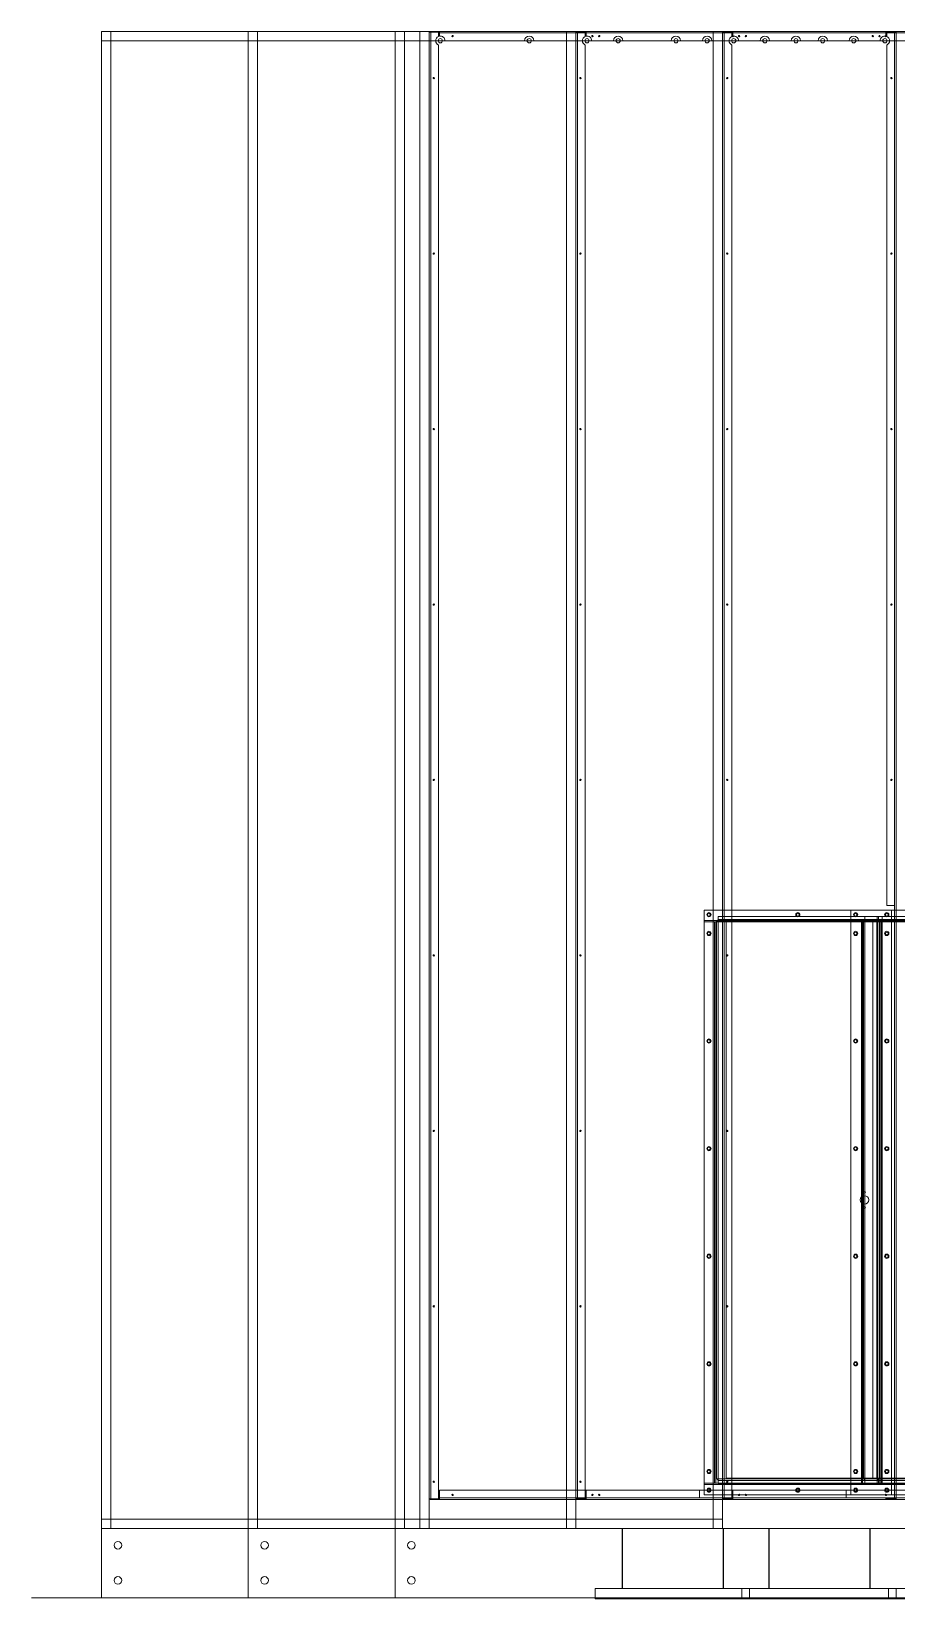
# Model space of a CAD drawing. Header units: millimetres. Extents: x -661384 to 33175, y -139129 to 24362.
# Drawn here: x -661384 to -659535, y -139129 to -135779 of the extents above; entities that cross this region are included whole.
import ezdxf

# ---------------------------------------------------------------- set-up
doc = ezdxf.new("R2010")
doc.units = ezdxf.units.MM
doc.layers.add('냉각탑_기초', color=23, linetype='Continuous')

# ---------------------------------------------------------------- blocks, each defined once
blk = doc.blocks.new('A$C5FB90F76')
at = {"color": 7, "lineweight": 13}
for p, q in [((0, 0), (0, 1200)), ((2.8, 0), (2.8, 1200)), ((25, 0), (25, 1200))]:
    blk.add_line(p, q, dxfattribs=at)
at = {"color": 7, "lineweight": 13, "ltscale": 0.014}
for p, q in [((2.8, 1200), (0, 1200)), ((2.8, 0), (0, 0))]:
    blk.add_line(p, q, dxfattribs=at)
at = {"color": 7, "lineweight": 13, "ltscale": 0.111}
for p, q in [((25, 1200), (2.8, 1200)), ((2.8, 0), (25, 0))]:
    blk.add_line(p, q, dxfattribs=at)
at = {"color": 7, "lineweight": 13}
for centre in [(15, 1175), (15, 945), (15, 715), (15, 485), (15, 255), (15, 25)]:
    blk.add_circle(centre, 3, dxfattribs=at)
blk = doc.blocks.new('A$C6C1445C5')
at = {"color": 7, "lineweight": 13}
for p, q in [((0, 25), (400, 25)), ((0, 22.2), (400, 22.2)), ((0, 0), (400, 0))]:
    blk.add_line(p, q, dxfattribs=at)
at = {"color": 7, "lineweight": 13, "ltscale": 0.035}
for p, q in [((0, 22.2), (0, 25)), ((400, 22.2), (400, 25))]:
    blk.add_line(p, q, dxfattribs=at)
at = {"color": 7, "lineweight": 13, "ltscale": 0.2775}
for p, q in [((0, 22.2), (0, 0)), ((400, 0), (400, 22.2))]:
    blk.add_line(p, q, dxfattribs=at)
at = {"color": 7, "lineweight": 13}
for centre in [(10, 10), (200, 10), (390, 10)]:
    blk.add_circle(centre, 3, dxfattribs=at)
blk = doc.blocks.new('A$C01666899')
at = {"color": 4, "lineweight": 13}
for p, q in [((1212, 354), (0, 354)), ((0, 343.1), (0, 2.9)), ((6.6, 343.1), (6.6, 2.9)), ((1202.3, 347.4), (9.7, 347.4)), ((1202.3, 344), (9.7, 344)), ((10, 343.1), (10, 20)), ((11.4, 20), (11.4, 342.6)), ((11.4, 342.6), (1200.6, 342.6)), ((1200.6, 342.6), (1200.6, 20)), ((1202, 20), (1202, 343.1)), ((1205.4, 2.9), (1205.4, 343.1)), ((1212, 2.9), (1212, 343.1)), ((1202.3, 20), (9.7, 20)), ((1202.3, 3.4), (9.7, 3.4)), ((1202.3, 0), (9.7, 0))]:
    blk.add_line(p, q, dxfattribs=at)
at = {"color": 4, "lineweight": 13, "ltscale": 0.04}
for p, q in [((0, 346), (0, 354)), ((1212, 346), (1212, 354))]:
    blk.add_line(p, q, dxfattribs=at)
at = {"color": 4, "lineweight": 13, "ltscale": 0.0485}
for p, q in [((9.7, 346), (0, 346)), ((1212, 346), (1202.3, 346))]:
    blk.add_line(p, q, dxfattribs=at)
at = {"color": 4, "lineweight": 13, "ltscale": 0.033}
for p, q in [((6.6, 343.1), (0, 343.1)), ((1205.4, 343.1), (1212, 343.1)), ((6.6, 2.9), (0, 2.9)), ((1205.4, 2.9), (1212, 2.9))]:
    blk.add_line(p, q, dxfattribs=at)
at = {"color": 4, "lineweight": 13, "ltscale": 0.017}
for p, q in [((6.6, 343.1), (10, 343.1)), ((1205.4, 343.1), (1202, 343.1)), ((1202.3, 347.4), (1202.3, 344)), ((9.7, 3.4), (9.7, 0)), ((1202.3, 3.4), (1202.3, 0))]:
    blk.add_line(p, q, dxfattribs=at)
at = {"color": 4, "lineweight": 13, "ltscale": 0.0085}
for p, q in [((9.7, 344), (8, 344)), ((1202.3, 344), (1204, 344)), ((9.7, 2), (8, 2)), ((1202.3, 2), (1204, 2))]:
    blk.add_line(p, q, dxfattribs=at)
at = {"color": 4, "lineweight": 13, "ltscale": 0.0045}
for p, q in [((8, 343.1), (8, 344)), ((10, 343.1), (10, 344)), ((1202, 344), (1202, 343.1)), ((1204, 344), (1204, 343.1)), ((8, 2), (8, 2.9)), ((1204, 2.9), (1204, 2))]:
    blk.add_line(p, q, dxfattribs=at)
at = {"color": 4, "lineweight": 13, "ltscale": 0.007}
for p, q in [((9.7, 347.4), (9.7, 346)), ((1202.3, 347.4), (1202.3, 346))]:
    blk.add_line(p, q, dxfattribs=at)
at = {"color": 4, "lineweight": 13, "ltscale": 0.01}
blk.add_line((9.7, 346), (9.7, 344), dxfattribs=at)
at = {"color": 4, "lineweight": 13, "ltscale": 0.0155}
for p, q in [((6.6, 2.9), (9.7, 2.9)), ((1205.4, 2.9), (1202.3, 2.9))]:
    blk.add_line(p, q, dxfattribs=at)
at = {"color": 4, "lineweight": 13, "ltscale": 0.083}
for p, q in [((9.7, 20), (9.7, 3.4)), ((1202.3, 3.4), (1202.3, 20))]:
    blk.add_line(p, q, dxfattribs=at)
at = {"color": 4, "lineweight": 13}
for centre, radius in [((589.5, 316), 2), ((606, 316), 9), ((622.5, 316), 2)]:
    blk.add_circle(centre, radius, dxfattribs=at)
blk = doc.blocks.new('1')
at = {"color": 0, "lineweight": 20}
for p, q in [((14360.8, 14349.5), (12660.8, 14349.5)), ((12660.8, 11149.5), (12660.8, 14349.5)), ((12680.8, 11149.5), (12680.8, 14349.5)), ((13340.8, 14349.5), (13340.8, 11149.5)), ((13360.8, 14349.5), (13360.8, 11149.5)), ((13360.8, 14329.5), (12660.8, 14329.5)), ((13360.8, 11169.5), (12660.8, 11169.5)), ((12660.8, 11001.2), (12660.8, 11149.5)), ((19260.8, 11149.5), (12660.8, 11149.5)), ((13360.8, 11149.5), (14360.8, 11149.5))]:
    blk.add_line(p, q, dxfattribs=at)
at = {"color": 7, "lineweight": 20}
for p, q in [((13360.8, 11213.2), (13360.8, 14347.8)), ((13364.2, 11213.2), (13364.2, 14347.8)), ((13382.8, 14349.5), (14336.8, 14349.5)), ((13382.8, 14346.1), (14336.8, 14346.1)), ((14355.4, 14347.8), (14355.4, 11214.9)), ((14358.8, 14347.8), (14358.8, 11213.2)), ((13380.8, 14320.3), (13380.8, 11213.2)), ((14338.8, 12481.5), (14338.8, 14320.3)), ((13973.8, 12446.5), (13973.8, 11246.5)), ((14323.8, 12446.5), (13973.8, 12446.5)), ((14323.8, 12446.5), (14323.8, 11246.5)), ((13382.8, 11231.5), (13938.8, 11231.5)), ((14323.8, 11246.5), (13973.8, 11246.5)), ((14355.4, 11214.9), (13382.8, 11214.9)), ((14336.8, 11211.5), (13382.8, 11211.5))]:
    blk.add_line(p, q, dxfattribs=at)
at = {"color": 7, "lineweight": 20, "ltscale": 0.005667}
for p, q in [((13364.2, 14347.8), (13360.8, 14347.8)), ((13382.8, 14346.1), (13382.8, 14349.5)), ((14336.8, 14346.1), (14336.8, 14349.5)), ((14355.4, 14347.8), (14358.8, 14347.8)), ((13364.2, 11213.2), (13360.8, 11213.2)), ((13382.8, 11214.9), (13382.8, 11211.5)), ((14336.8, 11214.9), (14336.8, 11211.5)), ((14355.4, 11213.2), (14358.8, 11213.2))]:
    blk.add_line(p, q, dxfattribs=at)
at = {"color": 7, "lineweight": 20, "ltscale": 0.0015}
for p, q in [((13362.8, 14349.5), (13363.7, 14349.5)), ((14355.9, 14349.5), (14356.8, 14349.5)), ((13363.7, 11211.5), (13362.8, 11211.5)), ((14356.8, 11211.5), (14355.9, 11211.5))]:
    blk.add_line(p, q, dxfattribs=at)
at = {"color": 7, "lineweight": 20, "ltscale": 0.002833}
for p, q in [((13362.8, 14347.8), (13362.8, 14349.5)), ((13363.7, 14349.5), (13363.7, 14347.8)), ((14355.9, 14347.8), (14355.9, 14349.5)), ((14356.8, 14347.8), (14356.8, 14349.5)), ((13362.8, 11211.5), (13362.8, 11213.2)), ((13363.7, 11211.5), (13363.7, 11213.2)), ((14338.8, 11213.2), (14338.8, 11214.9)), ((14355.4, 11214.9), (14355.4, 11213.2)), ((14355.9, 11213.2), (14355.9, 11211.5)), ((14356.8, 11211.5), (14356.8, 11213.2))]:
    blk.add_line(p, q, dxfattribs=at)
at = {"color": 7, "lineweight": 20, "ltscale": 0.031833}
for p, q in [((13382.8, 14349.5), (13363.7, 14349.5)), ((14355.9, 14349.5), (14336.8, 14349.5)), ((13363.7, 11211.5), (13382.8, 11211.5)), ((14336.8, 11211.5), (14355.9, 11211.5))]:
    blk.add_line(p, q, dxfattribs=at)
at = {"color": 7, "lineweight": 20, "ltscale": 0.027667}
for p, q in [((13380.8, 14347.8), (13364.2, 14347.8)), ((14355.4, 14347.8), (14338.8, 14347.8)), ((14338.8, 12481.5), (14355.4, 12481.5)), ((13382.8, 11231.5), (13382.8, 11214.9)), ((13938.8, 11214.9), (13938.8, 11231.5)), ((13364.2, 11213.2), (13380.8, 11213.2)), ((14338.8, 11214.9), (14355.4, 11214.9)), ((14338.8, 11213.2), (14355.4, 11213.2))]:
    blk.add_line(p, q, dxfattribs=at)
at = {"color": 7, "lineweight": 20, "ltscale": 0.015225}
for p, q in [((13380.8, 14347.8), (13380.8, 14338.7)), ((14338.8, 14338.7), (14338.8, 14347.8))]:
    blk.add_line(p, q, dxfattribs=at)
at = {"color": 7, "lineweight": 20, "ltscale": 0.003333}
for p, q in [((13380.8, 14347.5), (13382.8, 14347.5)), ((13380.8, 14346.1), (13382.8, 14346.1)), ((14336.8, 14349.5), (14336.8, 14347.5)), ((14336.8, 14347.5), (14338.8, 14347.5)), ((14336.8, 14346.1), (14338.8, 14346.1)), ((13382.8, 11214.9), (13380.8, 11214.9)), ((13382.8, 11213.5), (13380.8, 11213.5)), ((14338.8, 11213.5), (14336.8, 11213.5)), ((14336.8, 11211.5), (14336.8, 11213.5))]:
    blk.add_line(p, q, dxfattribs=at)
at = {"color": 7, "lineweight": 20, "ltscale": 0.000512635}
for p, q in [((13382.8, 14349.5), (13382.8, 14349.2)), ((13382.8, 11211.5), (13382.8, 11211.8))]:
    blk.add_line(p, q, dxfattribs=at)
at = {"color": 7, "lineweight": 20, "ltscale": 0.011337}
for p, q in [((13382.8, 14339.3), (13382.8, 14346.1)), ((14336.8, 14339.3), (14336.8, 14346.1))]:
    blk.add_line(p, q, dxfattribs=at)
at = {"color": 7, "lineweight": 20, "ltscale": 0.283333}
for p, q in [((13564.8, 14329.5), (13394.8, 14329.5)), ((13754.8, 14329.5), (13584.8, 14329.5)), ((13944.8, 14329.5), (13774.8, 14329.5)), ((14134.8, 14329.5), (13964.8, 14329.5)), ((14324.8, 14329.5), (14154.8, 14329.5))]:
    blk.add_line(p, q, dxfattribs=at)
at = {"color": 0, "ltscale": 30}
for p, q in [((13773.1, 11149.5), (13773.1, 11021.6)), ((13989.1, 11149.5), (13989.1, 11021.6))]:
    blk.add_line(p, q, dxfattribs=at)
at = {"color": 7, "lineweight": 15}
for p, q in [((13715.7, 10999.6), (13715.7, 11021.6)), ((14045.7, 11021.6), (13715.7, 11021.6)), ((14045.7, 10999.6), (14045.7, 11021.6)), ((14045.7, 10999.6), (13715.7, 10999.6))]:
    blk.add_line(p, q, dxfattribs=at)
at = {"lineweight": 5}
blk.add_line((12660.8, 11001.2), (20360.8, 11001.2), dxfattribs=at)
at = {"color": 7, "lineweight": 20}
for centre, radius in [((13410.8, 14339.5), 1.5), ((13709.8, 14339.5), 1.5), ((14009.8, 14339.5), 1.5), ((14308.8, 14339.5), 1.5), ((13384.8, 14329.5), 4.5), ((13574.8, 14329.5), 4.5), ((13764.8, 14329.5), 4.5), ((13954.8, 14329.5), 4.5), ((14144.8, 14329.5), 4.5), ((14334.8, 14329.5), 4.5), ((13370.8, 14249.5), 1.5), ((14348.8, 14249.5), 1.5), ((13370.8, 13874.5), 1.5), ((14348.8, 13874.5), 1.5), ((13370.8, 13499.5), 1.5), ((14348.8, 13499.5), 1.5), ((13370.8, 13124.5), 1.5), ((14348.8, 13124.5), 1.5), ((13370.8, 12749.5), 1.5), ((14348.8, 12749.5), 1.5), ((13958.8, 12461.5), 4.5), ((14148.8, 12461.5), 4.5), ((14338.8, 12461.5), 4.5), ((13958.8, 12421.5), 4.5), ((14338.8, 12421.5), 4.5), ((13370.8, 12374.5), 1.5), ((13958.8, 12191.5), 4.5), ((14338.8, 12191.5), 4.5), ((13370.8, 11999.5), 1.5), ((13958.8, 11961.5), 4.5), ((14338.8, 11961.5), 4.5), ((13958.8, 11731.5), 4.5), ((14338.8, 11731.5), 4.5), ((13370.8, 11624.5), 1.5), ((13958.8, 11501.5), 4.5), ((14338.8, 11501.5), 4.5), ((13958.8, 11271.5), 4.5), ((14338.8, 11271.5), 4.5), ((13370.8, 11249.5), 1.5), ((13410.8, 11221.5), 1.5), ((13709.8, 11221.5), 1.5), ((13958.8, 11231.5), 4.5), ((14148.8, 11231.5), 4.5), ((14338.8, 11231.5), 4.5)]:
    blk.add_circle(centre, radius, dxfattribs=at)
at = {"lineweight": 20}
for centre in [(12695.8, 11113.7), (12695.8, 11038.7)]:
    blk.add_circle(centre, 8, dxfattribs=at)
at = {"color": 7, "lineweight": 20}
for centre, start, end in [((13384.8, 14329.5), 113.5782, 246.4218), ((13384.8, 14329.5), 0, 101.537), ((13574.8, 14329.5), 0, 180), ((13764.8, 14329.5), 0, 180), ((13954.8, 14329.5), 0, 180), ((14144.8, 14329.5), 0, 180), ((14334.8, 14329.5), 78.463, 180), ((14334.8, 14329.5), 293.5782, 66.4218)]:
    blk.add_arc(centre, 10, start, end, dxfattribs=at)
at = {"layer": '냉각탑_기초', "lineweight": 20, "ltscale": 30}
blk.add_line((12510.8, 11001.2), (20510.8, 11001.2), dxfattribs=at)
at = {"lineweight": 20, "xscale": -1, "rotation": 180}
blk.add_blockref('A$C6C1445C5', (13948.8, 12471.5), dxfattribs=at)
at = {"lineweight": 20, "xscale": -1}
blk.add_blockref('A$C5FB90F76', (13973.8, 11246.5), dxfattribs=at)
at = {"lineweight": 20, "rotation": 270}
blk.add_blockref('A$C01666899', (13975.3, 12457.9), dxfattribs=at)
at = {"lineweight": 20}
for name, p in [('A$C5FB90F76', (14323.8, 11246.5)), ('A$C6C1445C5', (13948.8, 11221.5))]:
    blk.add_blockref(name, p, dxfattribs=at)

msp = doc.modelspace()

# ---------------------------------------------------------------- block references
at = {"lineweight": 5}
for p in [(-673894.7, -150129), (-673581.2, -150129), (-673267.6, -150129)]:
    msp.add_blockref('1', p, dxfattribs=at)

doc.saveas('drawing.dxf')
